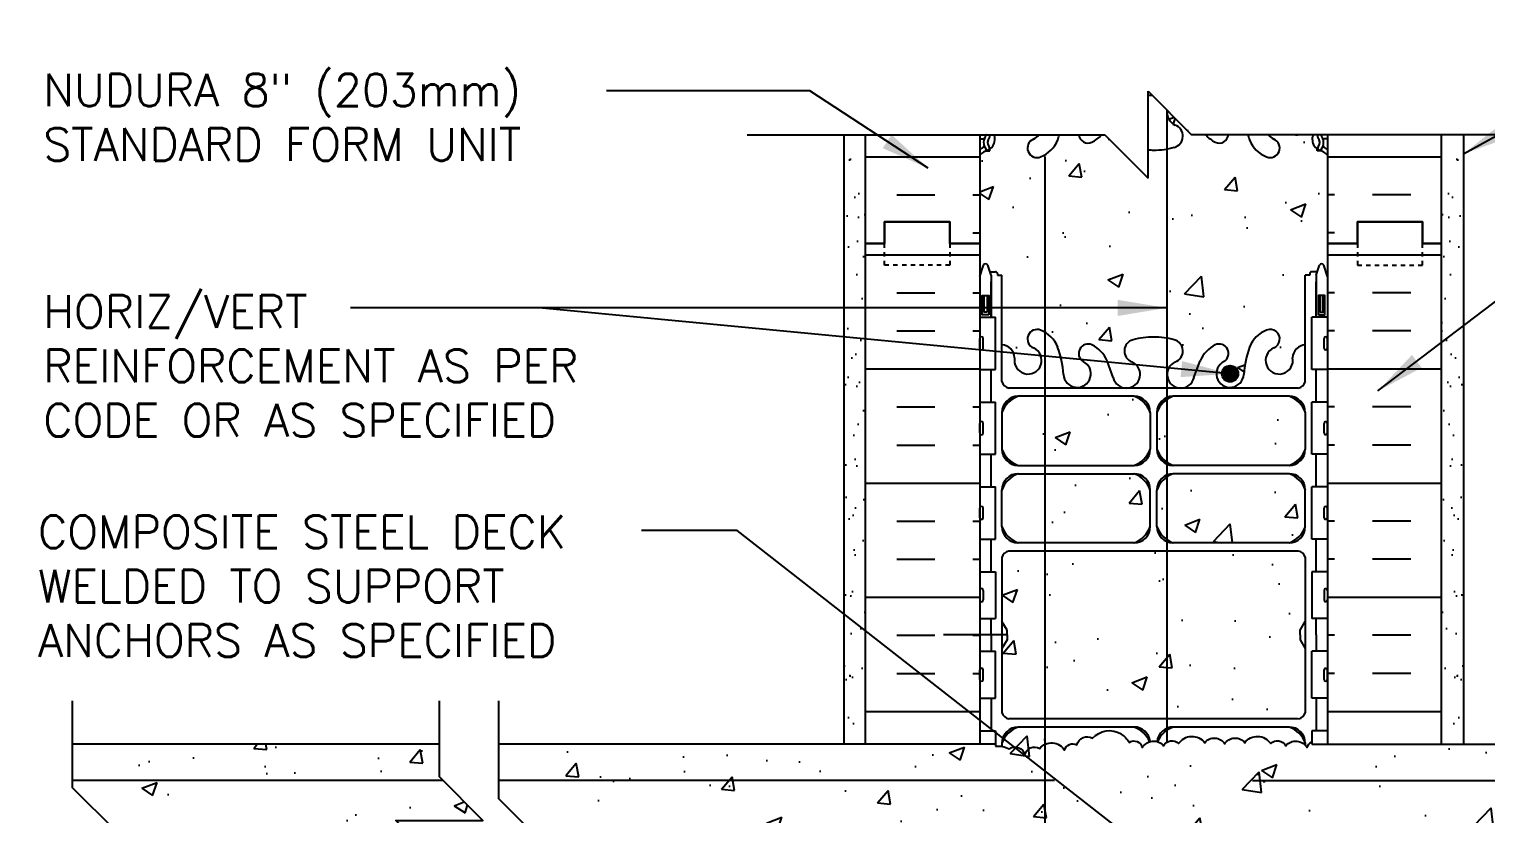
# Model space of a CAD drawing. Header units: inches. Extents: x 254.3 to 347.5, y 97.8 to 164.8.
# Drawn here: x 295.75 to 329.26, y 146.08 to 164.13 of the extents above; entities that cross this region are included whole.
import ezdxf

# ---------------------------------------------------------------- set-up
doc = ezdxf.new("R2010")
doc.units = ezdxf.units.IN
doc.header["$LTSCALE"] = 0.5
doc.header["$MEASUREMENT"] = 0
doc.linetypes.add('DASHED2', pattern=[0.375, 0.25, -0.125])
for name, color, linetype in [('HATCH', 12, 'Continuous'), ('line25', 2, 'Continuous'), ('LINE3', 3, 'Continuous'), ('LINE50', 5, 'Continuous'), ('LINE9', 9, 'Continuous'), ('TEXT', 4, 'Continuous'), ('Web_Edge', 9, 'Continuous')]:
    doc.layers.add(name, color=color, linetype=linetype)
doc.styles.add('DIM', font='romans.shx', dxfattribs={"width": 0.7})
doc.styles.add('ROMANS', font='romans.shx', dxfattribs={"height": 0.75})
doc.styles.get("Standard").update_dxf_attribs({"font": 'romans.shx', "height": 0.75})
doc.linetypes.add('STEEL', pattern='A,0.5,-0.2,["X",Standard,S=0.1,R=0,X=-0.1,Y=-0.05],-0.1', length=0.8)
doc.dimstyles.new('ext_12', dxfattribs={"dimscale": 12, "dimtxt": 0.09375, "dimasz": 0.09375, "dimexe": 0.09375, "dimexo": 0.0625, "dimgap": 0.0625, "dimtad": 1, "dimdec": 1, "dimzin": 3, "dimdsep": 46, "dimlunit": 4, "dimtxsty": 'DIM', "dimcen": 0.09, "dimdle": 0.09375, "dimclrt": 4, "dimadec": 0, "dimazin": 0, "dimtfac": 1, "dimtdec": 1, "dimtmove": 2, "dimatfit": 3, "dimfxl": 1, "dimfrac": 2, "dimtolj": 1, "dimtzin": 0, "dimarcsym": 0})

msp = doc.modelspace()

# ---------------------------------------------------------------- hatches: boundary and pattern name
at = {"layer": 'HATCH'}
h = msp.add_hatch(dxfattribs=at)
h.set_pattern_fill('AR-CONC', color=256, scale=0.5, style=0)
h.set_pattern_definition([(310, (77.3645, 307.758), (3.5863, 0.31376), [0.375, -4.125]), (5, (77.3645, 307.758), (-0.693757, -3.76096), [0.3, -3.3]), (259.5486, (77.6634, 307.7843), (2.892547, -3.447198), [0.3187, -3.50571]), (313.8158, (77.3645, 306.758), (5.336205, 0.827595), [0.5625, -6.1875]), (263.3644, (77.809, 306.827), (4.67331, -4.87059), [0.47805, -5.25856]), (8.8158, (77.3645, 306.758), (4.67331, -4.87059), [0.45, -4.95]), (339, (77.8645, 307.008), (2.984535, 2.013094), [0.375, -4.125]), (34, (77.8645, 307.008), (1.216577, -3.62575), [0.3, -3.3]), (288.5486, (78.1132, 307.176), (4.201113, -1.612652), [0.3187, -3.50571]), (322.5, (77.3645, 307.7581), (0.060799, -1.664469), [0, -3.26, 0, -3.35, 0, -3.3125]), (352.5, (77.3645, 307.7581), (1.315348, -1.972059), [0, -1.91, 0, -3.185, 0, -1.2625]), (32.5, (76.2495, 307.7581), (2.669112, 0.1127744), [0, -1.25, 0, -3.9, 0, -5.175]), (42.5, (75.7495, 307.758), (2.91593, -0.500525), [0, -1.625, 0, -2.59, 0, -3.675])])
h.paths.add_polyline_path([(322.853, 161.163, -0.047762), (322.828, 161.194, -0.520567), (322.618, 161.194, -0.520567), (322.408, 161.194, -0.520567), (322.067, 161.194, -0.520567), (321.625, 161.194, -0.012139), (321.617, 161.183), (321.617, 161.346, 0.068475), (322.092, 161.408, 0.734872), (322.115, 161.919, -1.612474), (322.546, 162.279), (322.689, 161.892, 0.097022), (322.853, 161.655)])
h = msp.add_hatch(dxfattribs=at)
h.set_pattern_fill('AR-CONC', color=256, scale=0.5)
h.set_pattern_definition([(50, (0, 0), (3.5863, -0.31376), [0.375, -4.125]), (355, (0, 0), (-0.693757, 3.76096), [0.3, -3.3]), (100.4514, (0.299, -0.026), (2.892544, 3.4472), [0.3187, -3.50571]), (46.1842, (0, 1), (5.336207, -0.827596), [0.5625, -6.1875]), (96.6356, (0.4447, 0.931), (4.67331, 4.87059), [0.47805, -5.25857]), (351.1842, (0, 1), (4.67331, 4.87059), [0.45, -4.95]), (21, (0.5, 0.75), (2.984535, -2.013094), [0.375, -4.125]), (326, (0.5, 0.75), (1.216577, 3.62575), [0.3, -3.3]), (71.4514, (0.7487, 0.5822), (4.201112, 1.612656), [0.3187, -3.50571]), (37.5, (0, 0), (0.0607993, 1.6644693), [0, -3.26, 0, -3.35, 0, -3.3125]), (7.5, (0, 0), (1.315348, 1.9720586), [0, -1.91, 0, -3.185, 0, -1.2625]), (327.5, (-1.115, 0), (2.669112, -0.1127744), [0, -1.25, 0, -3.9, 0, -5.175]), (317.5, (-1.615, 0), (2.915931, 0.500525), [0, -1.625, 0, -2.59, 0, -3.675])])
h.paths.add_polyline_path([(325.617, 159.196), (325.617, 161.231, 0.088416), (325.471, 161.328), (325.381, 161.328), (325.381, 161.37, -0.249069), (325.271, 161.577), (325.271, 161.644, -0.250208), (325.299, 161.696), (324.934, 161.696, -0.150542), (324.877, 161.696), (324.256, 161.696, 0.129405), (324.381, 161.597, -1), (324.217, 161.188, -0.21345), (323.825, 161.577, -0.013246), (323.785, 161.696), (323.341, 161.696, -0.505846), (323.035, 161.525, -0.093829), (322.814, 161.696), (322.492, 161.696), (321.932, 162.257, 0.341833), (322.115, 161.919, -0.734872), (322.092, 161.408, -0.068475), (321.617, 161.346, -0.017829), (321.492, 161.35), (321.492, 160.696), (320.492, 161.696), (320.421, 161.696, -0.093829), (320.2, 161.525, -0.505846), (319.894, 161.696), (319.45, 161.696, -0.013246), (319.41, 161.577, -0.21345), (319.018, 161.188, -1), (318.854, 161.597, 0.129405), (318.979, 161.696), (318.358, 161.696, -0.150542), (318.301, 161.696), (317.936, 161.696, -0.250208), (317.963, 161.644), (317.963, 161.577, -0.249069), (317.853, 161.37), (317.853, 161.328), (317.763, 161.328, 0.088416), (317.617, 161.231), (317.617, 159.196), (317.617, 158.437), (317.702, 158.698, -0.6), (317.802, 158.698), (317.851, 158.548), (317.977, 158.548, -0.414214), (318.027, 158.498), (318.027, 158.468), (318.127, 158.468), (318.127, 156.866, -0.380397), (318.42, 156.571, 2.087231), (318.854, 156.796, -1), (319.018, 157.204, -0.21345), (319.41, 156.815, -0.068226), (319.546, 156.187, 1.753171), (319.997, 156.484, -0.940793), (320.2, 156.867, -0.173075), (320.546, 156.5), (320.689, 156.114, 1.612474), (321.12, 156.473, -0.734872), (321.143, 156.984, -0.068475), (321.617, 157.046, -0.068475), (322.092, 156.984, -0.734872), (322.115, 156.473, 1.612474), (322.546, 156.114), (322.689, 156.5, -0.173075), (323.035, 156.867, -0.940793), (323.238, 156.484, 1.753171), (323.689, 156.187, -0.068226), (323.825, 156.815, -0.21345), (324.217, 157.204, -1), (324.381, 156.796, 2.087231), (324.815, 156.571, -0.380392), (325.107, 156.866), (325.107, 158.468), (325.207, 158.468), (325.207, 158.498, -0.414214), (325.257, 158.548), (325.384, 158.548), (325.432, 158.698, -0.6), (325.532, 158.698), (325.617, 158.437)])
h.paths.add_polyline_path([(321.166, 155.685), (318.503, 155.685, 0.225652), (318.127, 155.31), (318.127, 154.469, 0.225652), (318.503, 154.094), (321.166, 154.094, 0.225652), (321.541, 154.469), (321.541, 155.31, 0.225652)])
h.paths.add_polyline_path([(321.541, 153.529, 0.225652), (321.166, 153.904), (318.503, 153.904, 0.225652), (318.127, 153.529), (318.127, 152.688, 0.225652), (318.503, 152.313), (321.166, 152.313, 0.225652), (321.541, 152.688)])
h.paths.add_polyline_path([(325.107, 153.529, 0.225652), (324.732, 153.904), (322.069, 153.904, 0.225652), (321.694, 153.529), (321.694, 152.688, 0.225652), (322.069, 152.313), (324.732, 152.313, 0.225652), (325.107, 152.688)])
h.paths.add_polyline_path([(325.107, 155.31, 0.225652), (324.732, 155.685), (322.069, 155.685, 0.225652), (321.694, 155.31), (321.694, 154.469, 0.225652), (322.069, 154.094), (324.732, 154.094, 0.225652), (325.107, 154.469)])
h.paths.add_polyline_path([(325.107, 150.509), (325.107, 151.977, 0.268138), (324.946, 152.126), (318.289, 152.126, 0.268156), (318.127, 151.977), (318.127, 150.509), (318.247, 150.309), (318.247, 150.196), (318.247, 150.084), (318.127, 149.884), (318.127, 148.415, 0.268156), (318.289, 148.267), (324.946, 148.267, 0.268138), (325.107, 148.415), (325.107, 149.884), (324.987, 150.084), (324.987, 150.196), (324.987, 150.309)])
h.paths.add_polyline_path([(320.868, 147.921, -0.132818), (321.054, 147.726, -0.520567), (321.358, 147.605, -0.186847), (321.527, 147.741, 0.209087), (321.166, 148.079), (318.503, 148.079, 0.225652), (318.127, 147.704), (318.127, 147.634, -0.074378), (318.297, 147.58, -0.520567), (318.657, 147.437, -0.520567), (318.998, 147.584, -0.520567), (319.571, 147.545, -0.520567), (319.853, 147.666, -0.520567), (320.214, 147.821, -0.362673)])
h.paths.add_polyline_path([(324.732, 148.079), (322.069, 148.079, 0.208865), (321.708, 147.741, -0.143015), (321.848, 147.648, -0.520567), (322.193, 147.697, -0.520567), (322.792, 147.719, -0.513851), (323.253, 147.696, -0.513851), (323.713, 147.719, -0.520567), (324.312, 147.697, -0.520567), (324.657, 147.648, -0.451888), (325.107, 147.658), (325.107, 147.704, 0.225652)])
h.paths.add_polyline_path([(336.68, 146.431), (336.68, 147.681), (325.253, 147.681), (325.253, 147.738, 0.222996), (325.147, 147.605, 0.520567), (324.657, 147.648, 0.520567), (324.312, 147.697, 0.520567), (323.713, 147.719, 0.513851), (323.253, 147.696, 0.513851), (322.792, 147.719, 0.520567), (322.193, 147.697, 0.520567), (321.848, 147.648, 0.520567), (321.358, 147.605, 0.520567), (321.054, 147.726, 0.132818), (320.868, 147.921, 0.362673), (320.214, 147.821, 0.520567), (319.853, 147.666, 0.520567), (319.571, 147.545, 0.520567), (318.998, 147.584, 0.520567), (318.657, 147.437, 0.520567), (318.297, 147.58, 0.074378), (318.127, 147.634, 0.060531), (317.982, 147.639), (317.982, 147.681), (306.555, 147.681), (306.555, 146.431), (307.555, 145.431), (305.555, 145.431), (305.805, 145.181), (319.599, 145.181), (319.599, 143.681), (319.663, 143.681, 0.414214), (319.913, 143.931), (319.913, 144.931, -0.414214), (320.163, 145.181), (320.413, 145.181), (320.413, 143.84, -0.337747), (320.613, 143.776, -0.520567), (320.891, 143.776, -0.520567), (321.13, 143.776, -0.520567), (321.481, 143.776, -0.520567), (322.043, 143.776, -0.520567), (322.437, 143.776, -0.466308), (322.808, 143.808), (322.822, 143.795), (322.822, 145.181), (323.072, 145.181, -0.414214), (323.322, 144.931), (323.322, 143.931, 0.414214), (323.572, 143.681), (323.636, 143.681), (323.636, 145.181), (337.43, 145.181), (337.68, 145.431), (335.68, 145.431)])
h.paths.add_polyline_path([(346.483, 146.681), (346.483, 146.852), (337.966, 146.852), (337.045, 145.931), (339.045, 145.931), (338.295, 145.181), (346.983, 145.181), (347.483, 145.681), (345.483, 145.681)])
h.paths.add_polyline_path([(346.483, 147.681), (338.045, 147.681), (338.045, 146.931), (337.966, 146.852), (346.483, 146.852)])
h.paths.add_polyline_path([(305.269, 146.852), (296.752, 146.852), (296.752, 146.681), (297.752, 145.681), (295.752, 145.681), (296.252, 145.181), (304.94, 145.181), (304.19, 145.931), (306.19, 145.931)])
h.paths.add_polyline_path([(305.19, 147.681), (296.752, 147.681), (296.752, 146.852), (305.269, 146.852), (305.19, 146.931)])
h.paths.add_polyline_path([(323.586, 143.181), (322.822, 143.181), (322.822, 143.793, 0.492609), (322.437, 143.776, 0.520567), (322.043, 143.776, 0.520567), (321.481, 143.776, 0.520567), (321.13, 143.776, 0.520567), (320.891, 143.776, 0.094131), (320.846, 143.82), (320.846, 137.91, 1.038481), (321.12, 138.473, -0.734872), (321.143, 138.984, -0.068475), (321.617, 139.046, -0.068475), (322.092, 138.984, -0.734872), (322.115, 138.473, 1.612474), (322.546, 138.114), (322.689, 138.5, -0.16372), (323.011, 138.854, -1.059167), (323.217, 138.472, 1.629604), (323.688, 138.171, -0.06598), (323.813, 138.78, -0.189253), (324.127, 139.162), (324.105, 139.162), (323.836, 139.162), (323.308, 139.162), (323.308, 139.389), (323.586, 139.389)])
h.paths.add_polyline_path([(325.617, 141.681), (325.586, 141.681), (325.586, 143.181), (324.086, 143.181), (324.086, 139.389), (324.365, 139.389), (324.365, 139.21, -0.705124), (324.381, 138.796, 2.087231), (324.815, 138.571, -0.669601), (324.947, 138.691, 0.085348), (325.276, 138.616), (325.381, 138.616), (325.381, 138.686), (325.334, 138.686, -0.414214), (325.271, 138.748), (325.271, 138.816, -0.249069), (325.381, 139.023), (325.381, 139.065), (325.471, 139.065, 0.088416), (325.617, 139.162)])
h.paths.add_polyline_path([(320.846, 143.82, 0.406516), (320.613, 143.776, 0.337747), (320.413, 143.84), (320.413, 143.181), (319.649, 143.181), (319.649, 139.389), (319.927, 139.389), (319.927, 139.162), (319.399, 139.162), (319.13, 139.162), (319.108, 139.162, -0.189253), (319.422, 138.78, -0.06598), (319.547, 138.171, 1.629604), (320.018, 138.472, -1.059167), (320.224, 138.854, -0.16372), (320.546, 138.5), (320.689, 138.114, 0.214615), (320.846, 137.91)])
h.paths.add_polyline_path([(319.149, 143.181), (317.649, 143.181), (317.649, 141.681), (317.617, 141.196), (317.617, 139.162, 0.088416), (317.763, 139.065), (317.853, 139.065), (317.853, 139.023, -0.249069), (317.963, 138.816), (317.963, 138.748, -0.414214), (317.901, 138.686), (317.853, 138.686), (317.853, 138.616), (317.958, 138.616, 0.085348), (318.288, 138.691, -0.669601), (318.42, 138.571, 2.087231), (318.854, 138.796, -0.705124), (318.87, 139.21), (318.87, 139.389), (319.149, 139.389)])
h.paths.add_polyline_path([(321.821, 126.696), (322.821, 125.696), (325.617, 125.696), (325.617, 127.731, 0.088416), (325.471, 127.828), (325.381, 127.828), (325.381, 127.87, -0.249069), (325.271, 128.077), (325.271, 128.144, -0.414214), (325.334, 128.207), (325.381, 128.207), (325.381, 128.277), (325.276, 128.277, 0.087457), (324.939, 128.198, -0.638777), (324.815, 128.322, 2.087231), (324.381, 128.097, -1), (324.217, 127.688, -0.21345), (323.825, 128.077, -0.068226), (323.689, 128.705, 1.753171), (323.238, 128.409, -0.940793), (323.035, 128.025, -0.173075), (322.689, 128.392), (322.546, 128.779, 1.612474), (322.115, 128.419, -0.734872), (322.092, 127.908, -0.068475), (321.617, 127.846, -0.068475), (321.143, 127.908, -0.734872), (321.12, 128.419, 1.612474), (320.689, 128.779), (320.546, 128.392, -0.173075), (320.2, 128.025, -0.940793), (319.997, 128.409, 1.753171), (319.546, 128.705, -0.068226), (319.41, 128.077, -0.21345), (319.018, 127.688, -1), (318.854, 128.097, 2.087231), (318.42, 128.322, -0.638777), (318.296, 128.198, 0.087457), (317.958, 128.277), (317.853, 128.277), (317.853, 128.207), (317.901, 128.207, -0.414214), (317.963, 128.144), (317.963, 128.077, -0.249069), (317.853, 127.87), (317.853, 127.828), (317.763, 127.828, 0.088416), (317.617, 127.731), (317.617, 125.696), (320.821, 125.696), (321.821, 124.696)])
h = msp.add_hatch(dxfattribs=at)
h.set_pattern_fill('AR-SAND', color=256, scale=0.5, style=0)
h.set_pattern_definition([(142.5, (439.31965, 6.1828), (0.0314967, 0.963412), [0, -0.76, 0, -0.85, 0, -0.8125]), (172.5, (439.3197, 6.1828), (-0.884888, 1.411073), [0, -0.41, 0, -0.685, 0, -0.2625]), (212.5, (439.93465, 6.1828), (-1.557071, 0.0028295), [0, -0.25, 0, -0.9, 0, -1.175]), (222.5, (439.9347, 6.1828), (-1.503063, 0.438838), [0, -0.125, 0, -0.59, 0, -0.675])])
h.paths.add_polyline_path([(314.492, 152.371), (314.992, 152.187), (314.992, 147.681), (314.492, 147.696)])
h.paths.add_polyline_path([(314.492, 161.696), (314.992, 161.696), (314.992, 152.696), (314.992, 152.187), (314.492, 152.371)])
h = msp.add_hatch(dxfattribs=at)
h.set_pattern_fill('INSUL', color=256, scale=7, style=0)
h.set_pattern_definition([(0, (-2608.544, -237.8133), (0, 2.625), []), (0, (-2608.544, -236.9383), (0, 2.625), [0.875, -0.875]), (0, (-2608.544, -236.0633), (0, 2.625), [0.875, -0.875])])
h.paths.add_polyline_path([(317.617, 161.696), (314.992, 161.696), (314.992, 159.196), (315.43, 159.196), (315.43, 159.696), (316.93, 159.696), (316.93, 159.196), (317.617, 159.196)])
h = msp.add_hatch(dxfattribs=at)
h.set_pattern_fill('INSUL', color=256, scale=7, style=0)
h.set_pattern_definition([(180, (3251.779, -237.8133), (0, 2.625), []), (180, (3251.779, -236.9383), (0, 2.625), [0.875, -0.875]), (180, (3251.779, -236.0633), (0, 2.625), [0.875, -0.875])])
h.paths.add_polyline_path([(328.242, 161.696), (325.617, 161.696), (325.617, 159.196), (326.305, 159.196), (326.305, 159.696), (327.805, 159.696), (327.805, 159.196), (328.242, 159.196)])
h = msp.add_hatch(dxfattribs=at)
h.set_pattern_fill('AR-SAND', color=256, scale=0.5, style=0)
h.set_pattern_definition([(37.5, (203.9153, 6.1828), (-0.0314967, 0.963412), [0, -0.76, 0, -0.85, 0, -0.8125]), (7.5, (203.9153, 6.1828), (0.884888, 1.411073), [0, -0.41, 0, -0.685, 0, -0.2625]), (327.5, (203.3003, 6.1828), (1.557071, 0.0028295), [0, -0.25, 0, -0.9, 0, -1.175]), (317.5, (203.3003, 6.1828), (1.503063, 0.438838), [0, -0.125, 0, -0.59, 0, -0.675])])
h.paths.add_polyline_path([(328.742, 152.371), (328.242, 152.187), (328.242, 147.681), (328.742, 147.696)])
h.paths.add_polyline_path([(328.742, 161.696), (328.242, 161.696), (328.242, 152.696), (328.242, 152.187), (328.742, 152.371)])
h = msp.add_hatch(dxfattribs=at)
h.set_pattern_fill('INSUL', color=256, scale=7, style=0)
h.set_pattern_definition([(0, (-2608.544, -255.8133), (0, 2.625), []), (0, (-2608.544, -254.9383), (0, 2.625), [0.875, -0.875]), (0, (-2608.544, -254.0633), (0, 2.625), [0.875, -0.875])])
h.paths.add_polyline_path([(314.992, 147.681), (317.617, 147.681), (317.617, 159.196), (316.93, 159.196), (316.93, 159.696), (315.43, 159.696), (315.43, 159.196), (314.992, 159.196)])
h.paths.add_polyline_path([(317.617, 143.681), (314.992, 143.681), (314.992, 141.196), (315.43, 141.196), (315.43, 141.696), (316.93, 141.696), (316.93, 141.196), (317.617, 141.196)])
h = msp.add_hatch(dxfattribs=at)
h.set_pattern_fill('INSUL', color=256, scale=7, style=0)
h.set_pattern_definition([(180, (3251.779, -255.8133), (0, 2.625), []), (180, (3251.779, -254.9383), (0, 2.625), [0.875, -0.875]), (180, (3251.779, -254.0633), (0, 2.625), [0.875, -0.875])])
h.paths.add_polyline_path([(325.617, 147.681), (328.242, 147.681), (328.242, 159.196), (327.805, 159.196), (327.805, 159.696), (326.305, 159.696), (326.305, 159.196), (325.617, 159.196)])
at = {"layer": 'LINE3'}
msp.add_hatch(color=256, dxfattribs=at).paths.add_polyline_path([(323.189, 156.202, 1), (323.564, 156.202, 1)])

# ---------------------------------------------------------------- linework, layer by layer
at = {"layer": 'HATCH'}
msp.add_line((318.237, 150.196), (316.788, 150.196), dxfattribs=at)
msp.add_lwpolyline([(317.982, 147.639, -0.135519), (318.297, 147.58, -0.520567), (318.657, 147.437, -0.520567), (318.998, 147.584, -0.520567), (319.571, 147.545, -0.520567), (319.853, 147.666, -0.520567), (320.214, 147.821, -0.362673), (320.868, 147.921, -0.132818), (321.054, 147.726, -0.520567), (321.358, 147.605, -0.520567), (321.848, 147.648, -0.520567), (322.193, 147.697, -0.520567), (322.792, 147.719, -0.513851), (323.253, 147.696, -0.513851), (323.713, 147.719, -0.520567), (324.312, 147.697, -0.520567), (324.657, 147.648, -0.520567), (325.147, 147.605, -0.222996), (325.253, 147.738)], format="xyb", dxfattribs=at)
at = {"layer": 'line25'}
for p, q in [((317.617, 161.696), (317.617, 159.196)), ((325.617, 161.696), (325.617, 159.196)), ((317.617, 159.196), (317.617, 147.681)), ((325.617, 159.196), (325.617, 147.696)), ((325.617, 159.196), (325.617, 147.681)), ((317.617, 157.501), (317.982, 157.501)), ((317.982, 156.301), (317.982, 157.501)), ((325.617, 157.501), (325.253, 157.501)), ((325.253, 156.301), (325.253, 157.501)), ((317.617, 156.301), (317.982, 156.301)), ((325.617, 156.301), (325.253, 156.301)), ((317.617, 155.551), (317.982, 155.551)), ((317.982, 154.351), (317.982, 155.551)), ((325.617, 155.551), (325.253, 155.551)), ((325.253, 154.351), (325.253, 155.551)), ((317.617, 154.351), (317.982, 154.351)), ((325.617, 154.351), (325.253, 154.351)), ((317.617, 153.601), (317.982, 153.601)), ((317.982, 152.401), (317.982, 153.601)), ((325.617, 153.601), (325.253, 153.601)), ((325.253, 152.401), (325.253, 153.601)), ((317.617, 152.401), (317.982, 152.401)), ((325.617, 152.401), (325.253, 152.401)), ((317.617, 151.651), (317.982, 151.651)), ((317.982, 151.651), (317.982, 150.571)), ((325.617, 151.651), (325.253, 151.651)), ((325.253, 151.651), (325.253, 150.571)), ((317.617, 150.571), (317.982, 150.571)), ((325.617, 150.571), (325.253, 150.571)), ((317.617, 149.821), (317.982, 149.821)), ((317.982, 148.741), (317.982, 149.821)), ((325.617, 149.821), (325.253, 149.821)), ((325.253, 148.741), (325.253, 149.821)), ((317.617, 148.741), (317.982, 148.741)), ((325.617, 148.741), (325.253, 148.741)), ((317.617, 147.991), (317.982, 147.991)), ((317.982, 147.991), (317.982, 147.639)), ((325.617, 147.991), (325.253, 147.991)), ((325.253, 147.991), (325.253, 147.681)), ((305.19, 147.681), (296.752, 147.681)), ((317.982, 147.681), (306.555, 147.681)), ((325.253, 147.681), (336.68, 147.681))]:
    msp.add_line(p, q, dxfattribs=at)
at = {"layer": 'LINE3'}
for p, q in [((321.919, 162.27), (321.919, 147.728)), ((319.117, 161.196), (319.117, 126.696))]:
    msp.add_line(p, q, dxfattribs=at)
msp.add_circle((323.376, 156.202), 0.188, dxfattribs=at)
at = {"layer": 'LINE50'}
for p, q in [((314.992, 159.196), (314.992, 161.696)), ((328.242, 159.196), (328.242, 161.696)), ((314.992, 147.681), (314.992, 159.196)), ((328.242, 147.681), (328.242, 159.196))]:
    msp.add_line(p, q, dxfattribs=at)
for points in [[(314.992, 159.196), (315.43, 159.196), (315.43, 159.696), (316.93, 159.696), (316.93, 159.196), (317.617, 159.196)], [(317.617, 159.196), (316.93, 159.196), (316.93, 159.696), (315.43, 159.696), (315.43, 159.196), (314.992, 159.196)], [(328.242, 159.196), (327.805, 159.196), (327.805, 159.696), (326.305, 159.696), (326.305, 159.196), (325.617, 159.196)], [(325.617, 159.196), (326.305, 159.196), (326.305, 159.696), (327.805, 159.696), (327.805, 159.196), (328.242, 159.196)]]:
    msp.add_lwpolyline(points, dxfattribs=at)
at = {"layer": 'LINE9'}
for p, q in [((321.492, 160.696), (321.492, 162.696)), ((321.492, 162.696), (322.492, 161.696)), ((312.271, 161.696), (320.492, 161.696)), ((314.492, 161.696), (314.492, 147.696)), ((320.492, 161.696), (321.492, 160.696)), ((330.714, 161.696), (322.492, 161.696)), ((328.742, 161.696), (328.742, 147.696)), ((317.617, 156.791), (317.617, 157.011)), ((317.617, 156.956), (317.617, 156.956)), ((317.617, 156.846), (317.617, 156.846)), ((317.657, 157.051), (317.657, 157.051)), ((317.697, 156.791), (317.697, 157.011)), ((325.537, 156.791), (325.537, 157.011)), ((325.577, 157.051), (325.577, 157.051)), ((325.617, 156.791), (325.617, 157.011)), ((325.617, 156.956), (325.617, 156.956)), ((325.617, 156.846), (325.617, 156.846)), ((317.657, 156.751), (317.657, 156.751)), ((325.577, 156.751), (325.577, 156.751)), ((317.617, 154.841), (317.617, 155.061)), ((317.617, 155.006), (317.617, 155.006)), ((317.617, 154.896), (317.617, 154.896)), ((317.657, 155.101), (317.657, 155.101)), ((317.697, 154.841), (317.697, 155.061)), ((325.537, 154.841), (325.537, 155.061)), ((325.577, 155.101), (325.577, 155.101)), ((325.617, 154.841), (325.617, 155.061)), ((325.617, 155.006), (325.617, 155.006)), ((325.617, 154.896), (325.617, 154.896)), ((317.657, 154.801), (317.657, 154.801)), ((325.577, 154.801), (325.577, 154.801)), ((317.657, 153.151), (317.657, 153.151)), ((325.577, 153.151), (325.577, 153.151)), ((317.617, 152.891), (317.617, 153.111)), ((317.617, 153.056), (317.617, 153.056)), ((317.617, 152.946), (317.617, 152.946)), ((317.657, 152.851), (317.657, 152.851)), ((317.697, 152.891), (317.697, 153.111)), ((325.537, 152.891), (325.537, 153.111)), ((325.577, 152.851), (325.577, 152.851)), ((325.617, 152.891), (325.617, 153.111)), ((325.617, 153.056), (325.617, 153.056)), ((325.617, 152.946), (325.617, 152.946)), ((317.617, 151.221), (317.617, 151.001)), ((317.617, 151.166), (317.617, 151.166)), ((317.657, 151.261), (317.657, 151.261)), ((317.697, 151.221), (317.697, 151.001)), ((325.537, 151.221), (325.537, 151.001)), ((325.577, 151.261), (325.577, 151.261)), ((325.617, 151.221), (325.617, 151.001)), ((325.617, 151.166), (325.617, 151.166)), ((317.617, 151.056), (317.617, 151.056)), ((317.657, 150.961), (317.657, 150.961)), ((325.577, 150.961), (325.577, 150.961)), ((325.617, 151.056), (325.617, 151.056)), ((317.617, 149.171), (317.617, 149.391)), ((317.617, 149.336), (317.617, 149.336)), ((317.617, 149.226), (317.617, 149.226)), ((317.657, 149.431), (317.657, 149.431)), ((317.657, 149.131), (317.657, 149.131)), ((317.697, 149.171), (317.697, 149.391)), ((325.537, 149.171), (325.537, 149.391)), ((325.577, 149.431), (325.577, 149.431)), ((325.577, 149.131), (325.577, 149.131)), ((325.617, 149.171), (325.617, 149.391)), ((325.617, 149.336), (325.617, 149.336)), ((325.617, 149.226), (325.617, 149.226))]:
    msp.add_line(p, q, dxfattribs=at)
at = {"layer": 'LINE9', "linetype": 'STEEL'}
for p, q in [((305.269, 146.852), (296.752, 146.852)), ((319.341, 146.852), (306.555, 146.852)), ((323.894, 146.852), (336.68, 146.852))]:
    msp.add_line(p, q, dxfattribs=at)
at = {"layer": 'LINE9', "linetype": 'DASHED2', "ltscale": 0.15}
for points in [[(316.93, 159.196), (316.93, 159.196), (316.93, 158.696), (315.43, 158.696), (315.43, 159.196), (315.43, 159.196)], [(316.93, 159.196), (316.93, 159.196), (316.93, 158.696), (315.43, 158.696), (315.43, 159.196), (315.43, 159.196)], [(326.305, 159.196), (326.305, 159.196), (326.305, 158.696), (327.805, 158.696), (327.805, 159.196), (327.805, 159.196)], [(326.305, 159.196), (326.305, 159.196), (326.305, 158.696), (327.805, 158.696), (327.805, 159.196), (327.805, 159.196)]]:
    msp.add_lwpolyline(points, dxfattribs=at)
at = {"layer": 'LINE9'}
for points in [[(296.752, 142.681), (296.752, 144.681), (295.752, 145.681), (297.752, 145.681), (296.752, 146.681), (296.752, 148.681)], [(305.19, 142.681), (305.19, 144.931), (304.19, 145.931), (306.19, 145.931), (305.19, 146.931), (305.19, 148.681)], [(306.555, 142.681), (306.555, 144.431), (305.555, 145.431), (307.555, 145.431), (306.555, 146.431), (306.555, 148.681)]]:
    msp.add_lwpolyline(points, dxfattribs=at)
for centre, start, end in [((317.657, 157.011), 90, 180), ((317.657, 157.011), 360, 90), ((325.577, 157.011), 90, 180), ((325.577, 157.011), 0, 90), ((317.657, 156.791), 180, 270), ((317.657, 156.791), 270, 0), ((325.577, 156.791), 180, 270), ((325.577, 156.791), 270, 0), ((317.657, 155.061), 90, 180), ((317.657, 154.841), 180, 270), ((317.657, 155.061), 360, 90), ((317.657, 154.841), 270, 0), ((325.577, 155.061), 90, 180), ((325.577, 154.841), 180, 270), ((325.577, 155.061), 0, 90), ((325.577, 154.841), 270, 0), ((317.657, 153.111), 90, 180), ((317.657, 153.111), 360, 90), ((325.577, 153.111), 90, 180), ((325.577, 153.111), 0, 90), ((317.657, 152.891), 180, 270), ((317.657, 152.891), 270, 0), ((325.577, 152.891), 180, 270), ((325.577, 152.891), 270, 0), ((317.657, 151.221), 90, 180), ((317.657, 151.221), 0, 90), ((325.577, 151.221), 90, 180), ((325.577, 151.221), 360, 90), ((317.657, 151.001), 180, 270), ((317.657, 151.001), 270, 0), ((325.577, 151.001), 180, 270), ((325.577, 151.001), 270, 0), ((317.657, 149.391), 90, 180), ((317.657, 149.171), 180, 270), ((317.657, 149.391), 360, 90), ((317.657, 149.171), 270, 0), ((325.577, 149.391), 90, 180), ((325.577, 149.171), 180, 270), ((325.577, 149.391), 0, 90), ((325.577, 149.171), 270, 0)]:
    msp.add_arc(centre, 0.04, start, end, dxfattribs=at)
at = {"layer": 'Web_Edge'}
for p, q in [((321.492, 162.609), (321.579, 162.61)), ((317.617, 161.607), (317.695, 161.607)), ((317.963, 161.577), (317.963, 161.644)), ((325.271, 161.577), (325.271, 161.644)), ((325.617, 161.607), (325.54, 161.607)), ((317.763, 161.328), (317.853, 161.328)), ((317.853, 161.328), (317.853, 161.37)), ((325.381, 161.328), (325.381, 161.37)), ((325.471, 161.328), (325.381, 161.328)), ((317.617, 158.437), (317.702, 158.698)), ((317.877, 158.468), (317.802, 158.698)), ((317.851, 158.548), (317.977, 158.548)), ((318.017, 158.498), (318.017, 158.498)), ((318.027, 158.498), (318.027, 158.498)), ((318.027, 158.498), (318.027, 158.468)), ((325.207, 158.498), (325.207, 158.498)), ((325.207, 158.498), (325.207, 158.468)), ((325.384, 158.548), (325.257, 158.548)), ((325.357, 158.468), (325.432, 158.698)), ((325.617, 158.437), (325.532, 158.698)), ((317.877, 158.468), (317.877, 157.501)), ((318.027, 158.468), (318.127, 158.468)), ((318.127, 156.021), (318.127, 158.468)), ((325.207, 158.468), (325.107, 158.468)), ((325.107, 156.021), (325.107, 158.468)), ((325.357, 158.468), (325.357, 157.501)), ((320.689, 156.114), (320.546, 156.5)), ((322.546, 156.114), (322.689, 156.5)), ((324.946, 155.873), (318.289, 155.873)), ((321.166, 155.685), (318.503, 155.685)), ((324.732, 155.685), (322.069, 155.685)), ((318.127, 155.31), (318.127, 154.469)), ((321.541, 155.31), (321.541, 154.469)), ((321.694, 155.311), (321.694, 154.47)), ((325.107, 155.31), (325.107, 154.469)), ((318.503, 154.094), (321.166, 154.094)), ((318.503, 153.904), (321.166, 153.904)), ((324.732, 154.094), (322.069, 154.094)), ((324.732, 153.904), (322.069, 153.904)), ((318.127, 152.688), (318.127, 153.529)), ((321.541, 152.688), (321.541, 153.529)), ((321.694, 152.687), (321.694, 153.528)), ((325.107, 152.688), (325.107, 153.529)), ((324.946, 152.126), (318.289, 152.126)), ((321.166, 152.313), (318.503, 152.313)), ((324.732, 152.313), (322.069, 152.313)), ((318.127, 151.977), (318.127, 148.415)), ((325.107, 151.977), (325.107, 148.415)), ((318.247, 150.309), (318.127, 150.509)), ((318.247, 150.309), (318.127, 150.509)), ((324.987, 150.309), (325.107, 150.509)), ((324.987, 150.309), (325.107, 150.509)), ((318.247, 150.196), (318.247, 150.309)), ((318.247, 150.196), (318.247, 150.309)), ((318.247, 150.196), (318.247, 150.084)), ((318.247, 150.196), (318.247, 150.084)), ((324.987, 150.196), (324.987, 150.309)), ((324.987, 150.196), (324.987, 150.309)), ((324.987, 150.196), (324.987, 150.084)), ((324.987, 150.196), (324.987, 150.084)), ((318.247, 150.084), (318.127, 149.884)), ((318.247, 150.084), (318.127, 149.884)), ((324.987, 150.084), (325.107, 149.884)), ((324.987, 150.084), (325.107, 149.884)), ((324.946, 148.267), (318.289, 148.267)), ((321.166, 148.079), (318.503, 148.079)), ((324.732, 148.079), (322.069, 148.079)), ((318.127, 147.704), (318.127, 147.634)), ((325.107, 147.704), (325.107, 147.658))]:
    msp.add_line(p, q, dxfattribs=at)
for points in [[(317.877, 157.501), (317.877, 158.318)], [(325.357, 157.501), (325.357, 158.318)], [(317.877, 155.551), (317.877, 156.301)], [(325.357, 155.551), (325.357, 156.301)], [(317.877, 153.601), (317.877, 154.351)], [(325.357, 153.601), (325.357, 154.351)], [(317.877, 151.651), (317.877, 152.401)], [(325.357, 151.651), (325.357, 152.401)], [(317.877, 150.196), (317.877, 150.571)], [(325.357, 150.196), (325.357, 150.571)], [(317.877, 150.196), (317.877, 149.821)], [(325.357, 150.196), (325.357, 149.821)], [(317.877, 148.741), (317.877, 147.991)], [(325.357, 148.741), (325.357, 147.991)]]:
    msp.add_lwpolyline(points, dxfattribs=at)
for points in [[(317.827, 157.558), (317.677, 157.558), (317.677, 157.998), (317.827, 157.998)], [(317.787, 157.618), (317.717, 157.618), (317.717, 157.998), (317.787, 157.998)], [(325.407, 157.558), (325.557, 157.558), (325.557, 157.998), (325.407, 157.998)], [(325.447, 157.618), (325.517, 157.618), (325.517, 157.998), (325.447, 157.998)]]:
    msp.add_lwpolyline(points, close=True, dxfattribs=at)
for centre, radius, start, end in [((322.241, 162.206), 0.314, 170.7031, 246.1916), ((322.023, 161.667), 0.268, 284.7892, 70.0338), ((317.696, 161.587), 0.0196, 344.5099, 90.5968), ((317.957, 161.522), 0.25, 137.5391, 219.8855), ((317.806, 161.661), 0.045, 127.7168, 137.5391), ((317.957, 161.522), 0.16, 137.5391, 219.9999), ((317.713, 161.577), 0.25, 289.4712, 360), ((317.806, 161.661), 0.045, 317.5391, 52.2832), ((317.901, 161.644), 0.0625, 360, 56.1898), ((318.329, 161.789), 0.0968, 252.8777, 287.1223), ((318.936, 161.392), 0.22, 111.8037, 291.8037), ((318.728, 161.884), 0.314, 293.8084, 323.302), ((318.779, 161.821), 0.677, 290.6803, 338.8761), ((317.188, 162.386), 2.365, 339.9985, 343.034), ((320.11, 161.723), 0.217, 187.1441, 294.4736), ((319.859, 162.193), 0.75, 297.0295, 318.4709), ((323.376, 162.193), 0.75, 221.5291, 242.9705), ((323.125, 161.723), 0.217, 245.5264, 352.8559), ((326.047, 162.386), 2.365, 196.966, 200.0015), ((324.456, 161.821), 0.677, 201.1239, 249.3197), ((324.299, 161.392), 0.22, 248.1963, 68.1963), ((324.507, 161.884), 0.314, 216.698, 246.1916), ((324.906, 161.789), 0.0968, 252.8777, 287.1223), ((325.334, 161.644), 0.0625, 123.8102, 180), ((325.521, 161.577), 0.25, 180, 250.5288), ((325.429, 161.661), 0.045, 127.7168, 222.4609), ((325.278, 161.522), 0.16, 320.0001, 42.4609), ((325.429, 161.661), 0.045, 42.4609, 52.2832), ((325.278, 161.522), 0.25, 320.1145, 42.4609), ((325.539, 161.587), 0.0196, 89.4032, 195.4901), ((317.963, 160.87), 0.6, 114.9252, 125.2168), ((317.963, 160.87), 0.5, 109.4712, 133.7891), ((317.701, 161.433), 0.021, 296.0043, 16.536), ((317.799, 161.391), 0.045, 220.8121, 38.552), ((321.606, 163.1), 1.754, 266.2913, 270.3771), ((321.629, 163.1), 1.754, 269.6229, 285.2918), ((325.436, 161.391), 0.045, 141.448, 319.1879), ((325.271, 160.87), 0.5, 46.2109, 70.5288), ((325.534, 161.433), 0.021, 163.464, 243.9957), ((325.271, 160.87), 0.6, 54.7832, 65.0748), ((317.752, 158.671), 0.0567, 28.0725, 151.9275), ((317.977, 158.498), 0.05, 0, 90), ((325.257, 158.498), 0.05, 90, 180), ((325.482, 158.671), 0.0567, 28.0725, 151.9275), ((318.936, 157), 0.22, 68.1963, 248.1963), ((318.779, 156.571), 0.677, 21.1239, 69.3197), ((324.456, 156.571), 0.677, 110.6803, 158.8761), ((324.299, 157), 0.22, 291.8037, 111.8037), ((318.108, 156.554), 0.313, 3.1389, 86.4456), ((320.11, 156.669), 0.217, 65.5264, 238.537), ((319.859, 156.199), 0.75, 23.6938, 62.9705), ((321.212, 156.725), 0.268, 104.7892, 250.0338), ((321.606, 155.292), 1.754, 89.6229, 105.2918), ((321.629, 155.292), 1.754, 74.7082, 90.3771), ((322.023, 156.725), 0.268, 289.9662, 75.2108), ((323.376, 156.199), 0.75, 117.0295, 156.3062), ((323.125, 156.669), 0.217, 301.463, 114.4736), ((325.127, 156.554), 0.313, 93.5554, 176.8611), ((318.728, 156.509), 0.314, 168.5886, 66.1916), ((317.188, 156.006), 2.365, 4.3895, 20.0015), ((319.859, 156.202), 0.314, 182.7357, 63.9348), ((323.376, 156.202), 0.314, 116.0652, 357.2643), ((326.047, 156.006), 2.365, 159.9985, 175.6105), ((324.507, 156.509), 0.314, 113.8084, 11.4114), ((320.994, 156.186), 0.314, 193.4146, 66.1916), ((322.241, 156.186), 0.314, 113.8084, 346.5854), ((318.336, 156.086), 0.219, 197.3882, 257.4322), ((324.899, 156.086), 0.219, 282.5678, 342.6083), ((318.709, 155.103), 0.617, 109.5682, 160.4318), ((318.503, 155.31), 0.375, 90, 180), ((320.959, 155.103), 0.617, 19.5682, 70.4318), ((321.166, 155.31), 0.375, 360, 90), ((322.276, 155.103), 0.617, 109.5682, 160.4318), ((322.069, 155.31), 0.375, 90, 180), ((324.526, 155.103), 0.617, 19.5682, 70.4318), ((324.732, 155.31), 0.375, 360, 90), ((318.709, 154.676), 0.617, 199.5682, 250.4318), ((318.503, 154.469), 0.375, 180, 270), ((320.959, 154.676), 0.617, 289.5682, 340.4318), ((321.166, 154.469), 0.375, 270, 0), ((322.276, 154.676), 0.617, 199.5682, 250.4318), ((322.069, 154.469), 0.375, 180, 270), ((324.526, 154.676), 0.617, 289.5682, 340.4318), ((324.732, 154.469), 0.375, 270, 0), ((318.709, 153.322), 0.617, 109.5682, 160.4318), ((318.503, 153.529), 0.375, 90, 180), ((320.959, 153.322), 0.617, 19.5682, 70.4318), ((321.166, 153.529), 0.375, 360, 90), ((322.276, 153.322), 0.617, 109.5682, 160.4318), ((322.069, 153.529), 0.375, 90, 180), ((324.526, 153.322), 0.617, 19.5682, 70.4318), ((324.732, 153.529), 0.375, 360, 90), ((318.709, 152.895), 0.617, 199.5682, 250.4318), ((318.503, 152.688), 0.375, 180, 270), ((320.959, 152.895), 0.617, 289.5682, 340.4318), ((321.166, 152.688), 0.375, 270, 0), ((322.276, 152.895), 0.617, 199.5682, 250.4318), ((322.069, 152.688), 0.375, 180, 270), ((324.526, 152.895), 0.617, 289.5682, 340.4318), ((324.732, 152.688), 0.375, 270, 0), ((318.336, 151.912), 0.219, 102.5678, 162.612), ((324.899, 151.912), 0.219, 17.3917, 77.4322), ((318.336, 148.48), 0.219, 197.388, 257.4322), ((324.899, 148.48), 0.219, 282.5678, 342.6083), ((318.709, 147.498), 0.617, 109.5682, 160.4318), ((318.503, 147.704), 0.375, 90, 180), ((320.959, 147.498), 0.617, 23.1932, 70.4318), ((321.166, 147.704), 0.375, 6.1168, 90), ((322.069, 147.704), 0.375, 90, 173.8132), ((322.276, 147.498), 0.617, 109.5682, 156.7581), ((324.526, 147.498), 0.617, 19.5682, 70.4318), ((324.732, 147.704), 0.375, 360, 90)]:
    msp.add_arc(centre, radius, start, end, dxfattribs=at)

# ---------------------------------------------------------------- texts
at = {"layer": 'TEXT', "char_height": 0.75, "attachment_point": 4, "style": 'ROMANS'}
for s, insert, width in [('NUDURA 8" (203mm) STANDARD FORM UNIT', (296.078, 162.101), 14.63878), ('HORIZ/VERT REINFORCEMENT AS PER CODE OR AS SPECIFIED', (296.078, 156.383), 14.5082), ('\\A1;COMPOSITE STEEL DECK WELDED TO SUPPORT ANCHORS AS SPECIFIED', (295.955, 151.318), 13.90931)]:
    msp.add_mtext(s, dxfattribs=dict(at, insert=insert, width=width))

# ---------------------------------------------------------------- leaders
at = {"layer": 'TEXT'}
for points, override in [([(328.742, 161.257), (333.917, 164.126), (335.41, 164.126)], {"dimgap": 0.0625, "dimtad": 0}), ([(316.431, 160.928), (313.707, 162.705), (309.036, 162.705)], {"dimgap": 0.0625, "dimtad": 0}), ([(326.776, 155.806), (333.37, 160.822), (335.709, 160.822)], {"dimtad": 0}), ([(321.919, 157.716), (305.482, 157.716), (303.143, 157.716)], {"dimtad": 0}), ([(323.376, 156.202), (307.482, 157.716), (303.143, 157.716)], {"dimtad": 0}), ([(322.822, 144.181), (312.035, 152.596), (309.834, 152.596)], {"dimgap": 0.0625, "dimtad": 0})]:
    msp.add_leader(points, dimstyle='ext_12', override=override, dxfattribs=at)

doc.saveas('drawing.dxf')
